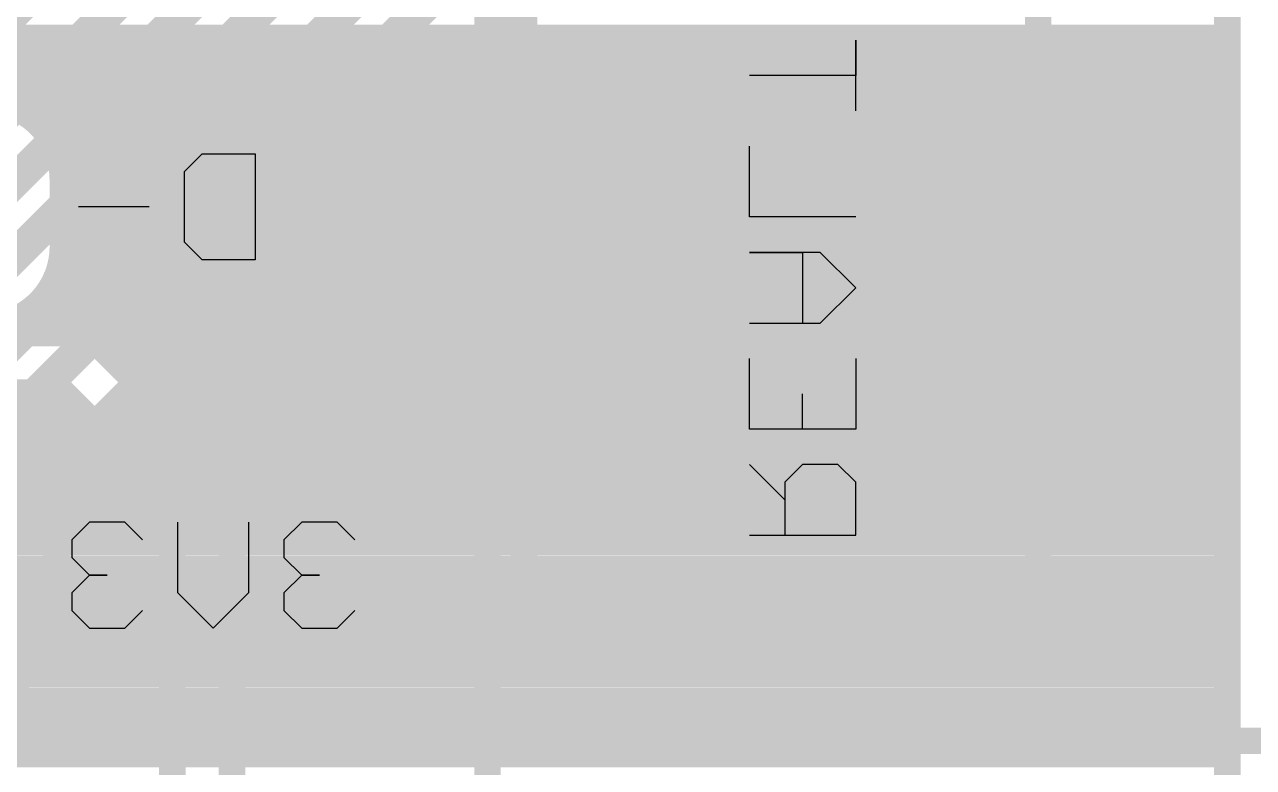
# Model space of a CAD drawing. Header units: millimetres. Extents: x 0.11 to 5.67, y 0.55 to 4.24.
# Drawn here: x 4.4227 to 4.7873, y 1.2155 to 1.436 of the extents above; entities that cross this region are included whole.
import ezdxf

# ---------------------------------------------------------------- set-up
doc = ezdxf.new("R2010")
doc.units = ezdxf.units.MM
doc.header["$MEASUREMENT"] = 0
for name, color, linetype in [('BottomLayer', 5, 'Continuous'), ('BottomOverlay', 54, 'Continuous'), ('TopLayer', 1, 'Continuous'), ('TopOverlay', 2, 'Continuous')]:
    doc.layers.add(name, color=color, linetype=linetype)

# ---------------------------------------------------------------- blocks, each defined once
blk = doc.blocks.new('CC8X11_5_L_9')
at = {"layer": 'TopOverlay', "const_width": 0.00787}
blk.add_lwpolyline([(-0.09055, 0.07874), (-0.09055, 0.5315)], dxfattribs=at)
blk = doc.blocks.new('RTL8188_MODULE_B_177')
at = {"layer": 'BottomOverlay'}
for p, q in [((0.37434, 0.37402), (0.36909, 0.36877)), ((0.38484, 0.37402), (0.37434, 0.37402)), ((0.39009, 0.36877), (0.38484, 0.37402)), ((0.40058, 0.36352), (0.41108, 0.37402)), ((0.41108, 0.37402), (0.42157, 0.36352)), ((0.43731, 0.37402), (0.43207, 0.36877)), ((0.44781, 0.37402), (0.43731, 0.37402)), ((0.45306, 0.36877), (0.44781, 0.37402)), ((0.39009, 0.36352), (0.39009, 0.36877)), ((0.45306, 0.36352), (0.45306, 0.36877)), ((0.38484, 0.35827), (0.39009, 0.36352)), ((0.40058, 0.34253), (0.40058, 0.36352)), ((0.42157, 0.36352), (0.42157, 0.34253)), ((0.44781, 0.35827), (0.45306, 0.36352)), ((0.38484, 0.35827), (0.37959, 0.35827)), ((0.37959, 0.35827), (0.38484, 0.35827)), ((0.39009, 0.35303), (0.38484, 0.35827)), ((0.44781, 0.35827), (0.44256, 0.35827)), ((0.44256, 0.35827), (0.44781, 0.35827)), ((0.45306, 0.35303), (0.44781, 0.35827)), ((0.39009, 0.34778), (0.39009, 0.35303)), ((0.45306, 0.34778), (0.45306, 0.35303)), ((0.25197, 0.34646), (0.22048, 0.34646)), ((0.22048, 0.34646), (0.22048, 0.33071)), ((0.24147, 0.33071), (0.24147, 0.34646)), ((0.36909, 0.34778), (0.37434, 0.34253)), ((0.38484, 0.34253), (0.39009, 0.34778)), ((0.43207, 0.34778), (0.43731, 0.34253)), ((0.44781, 0.34253), (0.45306, 0.34778)), ((0.37434, 0.34253), (0.38484, 0.34253)), ((0.43731, 0.34253), (0.44781, 0.34253)), ((0.24147, 0.33596), (0.25197, 0.32547)), ((0.22048, 0.33071), (0.22573, 0.32547)), ((0.23623, 0.32547), (0.24147, 0.33071)), ((0.22573, 0.32547), (0.23623, 0.32547)), ((0.22048, 0.29398), (0.22048, 0.31497)), ((0.22048, 0.31497), (0.25197, 0.31497)), ((0.23623, 0.31497), (0.23623, 0.30448)), ((0.25197, 0.31497), (0.25197, 0.29398)), ((0.23098, 0.28348), (0.22048, 0.27299)), ((0.25197, 0.28348), (0.23098, 0.28348)), ((0.23623, 0.26249), (0.23623, 0.28348)), ((0.22048, 0.27299), (0.23098, 0.26249)), ((0.23098, 0.26249), (0.25197, 0.26249)), ((0.25197, 0.26249), (0.23623, 0.26249)), ((0.39862, 0.23328), (0.39862, 0.26476)), ((0.39862, 0.26476), (0.41437, 0.26476)), ((0.41437, 0.26476), (0.41961, 0.25952)), ((0.41961, 0.25952), (0.41961, 0.23853)), ((0.22048, 0.252), (0.25197, 0.252)), ((0.25197, 0.252), (0.25197, 0.23101)), ((0.43011, 0.24902), (0.4511, 0.24902)), ((0.41961, 0.23853), (0.41437, 0.23328)), ((0.41437, 0.23328), (0.39862, 0.23328)), ((0.22048, 0.22051), (0.22048, 0.19952)), ((0.22048, 0.19952), (0.22048, 0.21002)), ((0.22048, 0.21002), (0.25197, 0.21002))]:
    blk.add_line(p, q, dxfattribs=at)
at = {"layer": 'BottomOverlay', "const_width": 0.00787}
for points in [[(0.50886, 0.40748), (0, 0.40748)], [(0.16634, 0.36319), (0.16634, 0.12205)], [(0.3189, 0.36319), (0.16634, 0.36319)], [(0.3189, 0.36319), (0.3189, 0.12205)]]:
    blk.add_lwpolyline(points, dxfattribs=at)
at = {"layer": 'BottomOverlay', "const_width": 0.00394}
for points in [[(0.16437, 0.36319, 1), (0.16831, 0.36319, 1)], [(0.16437, 0.36319, 1), (0.16831, 0.36319, 1)], [(0.31693, 0.36319, 1), (0.32087, 0.36319, 1)], [(0.31693, 0.36319, 1), (0.32087, 0.36319, 1)]]:
    blk.add_lwpolyline(points, format="xyb", close=True, dxfattribs=at)

msp = doc.modelspace()

# ---------------------------------------------------------------- linework, layer by layer
at = {"layer": 'BottomLayer', "const_width": 0.00787}
for points in [[(4.77953, 1.15453), (4.77953, 1.64961)], [(4.28531, 1.43208), (4.77953, 1.43208)], [(4.29318, 1.42421), (4.77953, 1.42421)], [(4.30106, 1.41633), (4.77953, 1.41633)], [(4.42487, 1.40846), (4.77953, 1.40846)], [(4.43143, 1.40059), (4.77953, 1.40059)], [(4.43387, 1.39271), (4.77953, 1.39271)], [(4.43406, 1.37008), (4.43406, 1.38976)], [(4.43406, 1.38484), (4.77953, 1.38484)], [(4.43406, 1.37696), (4.77953, 1.37696)], [(4.43403, 1.36909), (4.77953, 1.36909)], [(4.43233, 1.36122), (4.77953, 1.36122)], [(4.4271, 1.35334), (4.77953, 1.35334)], [(4.02902, 1.34547), (4.77953, 1.34547)], [(4.30413, 1.34449), (4.43405, 1.34449)], [(4.44658, 1.3393), (4.47906, 1.30682)], [(4.44829, 1.33759), (4.77953, 1.33759)], [(4.30413, 1.32677), (4.43405, 1.32677)], [(4.43405, 1.32677), (4.46654, 1.29429)], [(4.45616, 1.32972), (4.77953, 1.32972)], [(4.29921, 1.32185), (4.43898, 1.32185)], [(4.46404, 1.32185), (4.77953, 1.32185)], [(4.29133, 1.31397), (4.44685, 1.31397)], [(4.47191, 1.31397), (4.77953, 1.31397)], [(4.28543, 1.3061), (4.45473, 1.3061)], [(4.47974, 1.3061), (4.77953, 1.3061)], [(4.42289, 1.29822), (4.4626, 1.29822)], [(4.48381, 1.29822), (4.77953, 1.29822)], [(4.46654, 1.1998), (4.46654, 1.29429)], [(4.48425, 1.1998), (4.48425, 1.29429)], [(4.42972, 1.29035), (4.46654, 1.29035)], [(4.48425, 1.29035), (4.77953, 1.29035)], [(4.432, 1.28248), (4.46654, 1.28248)], [(4.43209, 1.26083), (4.43209, 1.28051)], [(4.48425, 1.28248), (4.77953, 1.28248)], [(4.43209, 1.2746), (4.46654, 1.2746)], [(4.48425, 1.2746), (4.77953, 1.2746)], [(4.38091, 1.27067), (4.42815, 1.27067)], [(4.43209, 1.26673), (4.46654, 1.26673)], [(4.48425, 1.26673), (4.77953, 1.26673)], [(4.432, 1.25885), (4.46654, 1.25885)], [(4.48425, 1.25885), (4.77953, 1.25885)], [(4.42972, 1.25098), (4.46654, 1.25098)], [(4.48425, 1.25098), (4.77953, 1.25098)], [(4.42288, 1.24311), (4.46654, 1.24311)], [(4.48425, 1.24311), (4.77953, 1.24311)], [(4.30807, 1.23523), (4.46654, 1.23523)], [(4.48425, 1.23523), (4.77953, 1.23523)], [(4.31595, 1.22736), (4.46654, 1.22736)], [(4.48425, 1.22736), (4.77953, 1.22736)], [(4.32382, 1.21948), (4.46654, 1.21948)], [(4.48425, 1.21948), (4.77953, 1.21948)]]:
    msp.add_lwpolyline(points, dxfattribs=at)
at = {"layer": 'BottomLayer', "const_width": 0.00394}
for points in [[(4.77756, 1.43208, 1), (4.7815, 1.43208, 1)], [(4.77756, 1.42421, 1), (4.7815, 1.42421, 1)], [(4.77756, 1.41633, 1), (4.7815, 1.41633, 1)], [(4.4229, 1.40846, 1), (4.42684, 1.40846, 1)], [(4.77756, 1.40846, 1), (4.7815, 1.40846, 1)], [(4.42946, 1.40059, 1), (4.4334, 1.40059, 1)], [(4.77756, 1.40059, 1), (4.7815, 1.40059, 1)], [(4.4319, 1.39271, 1), (4.43584, 1.39271, 1)], [(4.77756, 1.39271, 1), (4.7815, 1.39271, 1)], [(4.43209, 1.38976, 1), (4.43602, 1.38976, 1)], [(4.43209, 1.38976, 1), (4.43602, 1.38976, 1)], [(4.43209, 1.38484, 1), (4.43602, 1.38484, 1)], [(4.77756, 1.38484, 1), (4.7815, 1.38484, 1)], [(4.43209, 1.37696, 1), (4.43602, 1.37696, 1)], [(4.77756, 1.37696, 1), (4.7815, 1.37696, 1)], [(4.43207, 1.36909, 1), (4.436, 1.36909, 1)], [(4.43209, 1.37008, 1), (4.43602, 1.37008, 1)], [(4.43209, 1.37008, 1), (4.43602, 1.37008, 1)], [(4.77756, 1.36909, 1), (4.7815, 1.36909, 1)], [(4.43036, 1.36122, 1), (4.4343, 1.36122, 1)], [(4.77756, 1.36122, 1), (4.7815, 1.36122, 1)], [(4.42513, 1.35334, 1), (4.42907, 1.35334, 1)], [(4.77756, 1.35334, 1), (4.7815, 1.35334, 1)], [(4.77756, 1.34547, 1), (4.7815, 1.34547, 1)], [(4.43209, 1.34449, 1), (4.43602, 1.34449, 1)], [(4.43209, 1.34449, 1), (4.43602, 1.34449, 1)], [(4.43209, 1.34449, 1), (4.43602, 1.34449, 1)], [(4.44461, 1.3393, 1), (4.44855, 1.3393, 1)], [(4.44461, 1.3393, 1), (4.44855, 1.3393, 1)], [(4.44461, 1.3393, 1), (4.44855, 1.3393, 1)], [(4.44632, 1.33759, 1), (4.45026, 1.33759, 1)], [(4.77756, 1.33759, 1), (4.7815, 1.33759, 1)], [(4.43209, 1.32677, 1), (4.43602, 1.32677, 1)], [(4.43209, 1.32677, 1), (4.43602, 1.32677, 1)], [(4.45419, 1.32972, 1), (4.45813, 1.32972, 1)], [(4.77756, 1.32972, 1), (4.7815, 1.32972, 1)], [(4.43701, 1.32185, 1), (4.44095, 1.32185, 1)], [(4.46207, 1.32185, 1), (4.466, 1.32185, 1)], [(4.77756, 1.32185, 1), (4.7815, 1.32185, 1)], [(4.44489, 1.31397, 1), (4.44882, 1.31397, 1)], [(4.46994, 1.31397, 1), (4.47388, 1.31397, 1)], [(4.77756, 1.31397, 1), (4.7815, 1.31397, 1)], [(4.45276, 1.3061, 1), (4.4567, 1.3061, 1)], [(4.47709, 1.30682, 1), (4.48103, 1.30682, 1)], [(4.47709, 1.30682, 1), (4.48103, 1.30682, 1)], [(4.47709, 1.30682, 1), (4.48103, 1.30682, 1)], [(4.47778, 1.3061, 1), (4.48171, 1.3061, 1)], [(4.77756, 1.3061, 1), (4.7815, 1.3061, 1)], [(4.42092, 1.29822, 1), (4.42486, 1.29822, 1)], [(4.46063, 1.29822, 1), (4.46457, 1.29822, 1)], [(4.48184, 1.29822, 1), (4.48578, 1.29822, 1)], [(4.77756, 1.29822, 1), (4.7815, 1.29822, 1)], [(4.46457, 1.29429, 1), (4.4685, 1.29429, 1)], [(4.46457, 1.29429, 1), (4.4685, 1.29429, 1)], [(4.48228, 1.29429, 1), (4.48622, 1.29429, 1)], [(4.48228, 1.29429, 1), (4.48622, 1.29429, 1)], [(4.48228, 1.29429, 1), (4.48622, 1.29429, 1)], [(4.42775, 1.29035, 1), (4.43169, 1.29035, 1)], [(4.46457, 1.29035, 1), (4.4685, 1.29035, 1)], [(4.48228, 1.29035, 1), (4.48622, 1.29035, 1)], [(4.77756, 1.29035, 1), (4.7815, 1.29035, 1)], [(4.43003, 1.28248, 1), (4.43397, 1.28248, 1)], [(4.43012, 1.28051, 1), (4.43406, 1.28051, 1)], [(4.43012, 1.28051, 1), (4.43406, 1.28051, 1)], [(4.46457, 1.28248, 1), (4.4685, 1.28248, 1)], [(4.48228, 1.28248, 1), (4.48622, 1.28248, 1)], [(4.77756, 1.28248, 1), (4.7815, 1.28248, 1)], [(4.43012, 1.2746, 1), (4.43406, 1.2746, 1)], [(4.46457, 1.2746, 1), (4.4685, 1.2746, 1)], [(4.48228, 1.2746, 1), (4.48622, 1.2746, 1)], [(4.77756, 1.2746, 1), (4.7815, 1.2746, 1)], [(4.42618, 1.27067, 1), (4.43012, 1.27067, 1)], [(4.43012, 1.26673, 1), (4.43406, 1.26673, 1)], [(4.46457, 1.26673, 1), (4.4685, 1.26673, 1)], [(4.48228, 1.26673, 1), (4.48622, 1.26673, 1)], [(4.77756, 1.26673, 1), (4.7815, 1.26673, 1)], [(4.43003, 1.25885, 1), (4.43397, 1.25885, 1)], [(4.43012, 1.26083, 1), (4.43406, 1.26083, 1)], [(4.43012, 1.26083, 1), (4.43406, 1.26083, 1)], [(4.46457, 1.25885, 1), (4.4685, 1.25885, 1)], [(4.48228, 1.25885, 1), (4.48622, 1.25885, 1)], [(4.77756, 1.25885, 1), (4.7815, 1.25885, 1)], [(4.42775, 1.25098, 1), (4.43169, 1.25098, 1)], [(4.46457, 1.25098, 1), (4.4685, 1.25098, 1)], [(4.48228, 1.25098, 1), (4.48622, 1.25098, 1)], [(4.77756, 1.25098, 1), (4.7815, 1.25098, 1)], [(4.42091, 1.24311, 1), (4.42485, 1.24311, 1)], [(4.46457, 1.24311, 1), (4.4685, 1.24311, 1)], [(4.48228, 1.24311, 1), (4.48622, 1.24311, 1)], [(4.77756, 1.24311, 1), (4.7815, 1.24311, 1)], [(4.46457, 1.23523, 1), (4.4685, 1.23523, 1)], [(4.48228, 1.23523, 1), (4.48622, 1.23523, 1)], [(4.77756, 1.23523, 1), (4.7815, 1.23523, 1)], [(4.46457, 1.22736, 1), (4.4685, 1.22736, 1)], [(4.48228, 1.22736, 1), (4.48622, 1.22736, 1)], [(4.77756, 1.22736, 1), (4.7815, 1.22736, 1)], [(4.46457, 1.21948, 1), (4.4685, 1.21948, 1)], [(4.48228, 1.21948, 1), (4.48622, 1.21948, 1)], [(4.77756, 1.21948, 1), (4.7815, 1.21948, 1)]]:
    msp.add_lwpolyline(points, format="xyb", close=True, dxfattribs=at)
at = {"layer": 'BottomLayer', "const_width": 0.00787}
for points in [[(4.41043, 1.41339, -0.414214), (4.43406, 1.38976)], [(4.43406, 1.37008, -0.414214), (4.41043, 1.34646)], [(4.43405, 1.34449, -0.198912), (4.44658, 1.3393)], [(4.43405, 1.34449, -0.198912), (4.44658, 1.3393)], [(4.47906, 1.30682, -0.198912), (4.48425, 1.29429)], [(4.47906, 1.30682, -0.198912), (4.48425, 1.29429)], [(4.41043, 1.30217, -0.414214), (4.43209, 1.28051)], [(4.43209, 1.26083, -0.414214), (4.41043, 1.23917)]]:
    msp.add_lwpolyline(points, format="xyb", dxfattribs=at)
at = {"layer": 'TopLayer'}
for points, const_width in [([(4.16569, 1.06594), (4.85236, 1.75262)], 0.00984), ([(4.15183, 1.09941), (4.79921, 1.7468)], 0.00984), ([(4.15916, 1.08169), (4.82382, 1.74635)], 0.00984), ([(4.1453, 1.11516), (4.77264, 1.74249)], 0.00984), ([(4.13103, 1.14961), (4.72244, 1.74101)], 0.00787), ([(4.13878, 1.13091), (4.74114, 1.73327)], 0.00984), ([(4.30431, 1.17812), (4.78004, 1.65386)], 0.00787), ([(4.77953, 1.15453), (4.77953, 1.64961)], 0.00787), ([(4.55827, 1.43208), (4.77953, 1.43208)], 0.00787), ([(4.5504, 1.42421), (4.77953, 1.42421)], 0.00787), ([(4.54252, 1.41633), (4.77953, 1.41633)], 0.00787), ([(4.53465, 1.40846), (4.77953, 1.40846)], 0.00787), ([(4.52677, 1.40059), (4.77953, 1.40059)], 0.00787), ([(4.5189, 1.39271), (4.77953, 1.39271)], 0.00787), ([(4.51103, 1.38484), (4.77953, 1.38484)], 0.00787), ([(4.50315, 1.37696), (4.77953, 1.37696)], 0.00787), ([(4.49528, 1.36909), (4.77953, 1.36909)], 0.00787), ([(4.4874, 1.36122), (4.77953, 1.36122)], 0.00787), ([(4.47953, 1.35334), (4.77953, 1.35334)], 0.00787), ([(4.47166, 1.34547), (4.77953, 1.34547)], 0.00787), ([(4.46378, 1.33759), (4.77953, 1.33759)], 0.00787), ([(4.45591, 1.32972), (4.77953, 1.32972)], 0.00787), ([(4.44803, 1.32185), (4.77953, 1.32185)], 0.00787), ([(4.44016, 1.31397), (4.77953, 1.31397)], 0.00787), ([(4.43229, 1.3061), (4.77953, 1.3061)], 0.00787), ([(4.42441, 1.29822), (4.77953, 1.29822)], 0.00787), ([(4.41654, 1.29035), (4.77953, 1.29035)], 0.00787), ([(4.40866, 1.28248), (4.77953, 1.28248)], 0.00787), ([(4.40079, 1.2746), (4.77953, 1.2746)], 0.00787), ([(4.39292, 1.26673), (4.77953, 1.26673)], 0.00787), ([(4.38504, 1.25885), (4.77953, 1.25885)], 0.00787), ([(4.37717, 1.25098), (4.77953, 1.25098)], 0.00787), ([(4.36929, 1.24311), (4.77953, 1.24311)], 0.00787), ([(4.36142, 1.23523), (4.77953, 1.23523)], 0.00787), ([(4.35355, 1.22736), (4.77953, 1.22736)], 0.00787), ([(4.34567, 1.21948), (4.77953, 1.21948)], 0.00787)]:
    msp.add_lwpolyline(points, dxfattribs=dict(at, const_width=const_width))
at = {"layer": 'TopLayer', "const_width": 0.00394}
for points in [[(4.5563, 1.43208, 1), (4.56024, 1.43208, 1)], [(4.77756, 1.43208, 1), (4.7815, 1.43208, 1)], [(4.54843, 1.42421, 1), (4.55237, 1.42421, 1)], [(4.77756, 1.42421, 1), (4.7815, 1.42421, 1)], [(4.54055, 1.41633, 1), (4.54449, 1.41633, 1)], [(4.77756, 1.41633, 1), (4.7815, 1.41633, 1)], [(4.53268, 1.40846, 1), (4.53662, 1.40846, 1)], [(4.77756, 1.40846, 1), (4.7815, 1.40846, 1)], [(4.52481, 1.40059, 1), (4.52874, 1.40059, 1)], [(4.77756, 1.40059, 1), (4.7815, 1.40059, 1)], [(4.51693, 1.39271, 1), (4.52087, 1.39271, 1)], [(4.77756, 1.39271, 1), (4.7815, 1.39271, 1)], [(4.50906, 1.38484, 1), (4.513, 1.38484, 1)], [(4.77756, 1.38484, 1), (4.7815, 1.38484, 1)], [(4.50118, 1.37696, 1), (4.50512, 1.37696, 1)], [(4.77756, 1.37696, 1), (4.7815, 1.37696, 1)], [(4.49331, 1.36909, 1), (4.49725, 1.36909, 1)], [(4.77756, 1.36909, 1), (4.7815, 1.36909, 1)], [(4.48544, 1.36122, 1), (4.48937, 1.36122, 1)], [(4.77756, 1.36122, 1), (4.7815, 1.36122, 1)], [(4.47756, 1.35334, 1), (4.4815, 1.35334, 1)], [(4.77756, 1.35334, 1), (4.7815, 1.35334, 1)], [(4.46969, 1.34547, 1), (4.47363, 1.34547, 1)], [(4.77756, 1.34547, 1), (4.7815, 1.34547, 1)], [(4.46181, 1.33759, 1), (4.46575, 1.33759, 1)], [(4.77756, 1.33759, 1), (4.7815, 1.33759, 1)], [(4.45394, 1.32972, 1), (4.45788, 1.32972, 1)], [(4.77756, 1.32972, 1), (4.7815, 1.32972, 1)], [(4.44607, 1.32185, 1), (4.45, 1.32185, 1)], [(4.77756, 1.32185, 1), (4.7815, 1.32185, 1)], [(4.43819, 1.31397, 1), (4.44213, 1.31397, 1)], [(4.77756, 1.31397, 1), (4.7815, 1.31397, 1)], [(4.43032, 1.3061, 1), (4.43426, 1.3061, 1)], [(4.77756, 1.3061, 1), (4.7815, 1.3061, 1)], [(4.42244, 1.29822, 1), (4.42638, 1.29822, 1)], [(4.77756, 1.29822, 1), (4.7815, 1.29822, 1)], [(4.77756, 1.29035, 1), (4.7815, 1.29035, 1)], [(4.77756, 1.28248, 1), (4.7815, 1.28248, 1)], [(4.77756, 1.2746, 1), (4.7815, 1.2746, 1)], [(4.77756, 1.26673, 1), (4.7815, 1.26673, 1)], [(4.77756, 1.25885, 1), (4.7815, 1.25885, 1)], [(4.77756, 1.25098, 1), (4.7815, 1.25098, 1)], [(4.77756, 1.24311, 1), (4.7815, 1.24311, 1)], [(4.77756, 1.23523, 1), (4.7815, 1.23523, 1)], [(4.77756, 1.22736, 1), (4.7815, 1.22736, 1)], [(4.77756, 1.21948, 1), (4.7815, 1.21948, 1)]]:
    msp.add_lwpolyline(points, format="xyb", close=True, dxfattribs=at)

# ---------------------------------------------------------------- block references
at = {"rotation": 180}
msp.add_blockref('RTL8188_MODULE_B_177', (4.88976, 1.63091), dxfattribs=at)
msp.add_blockref('CC8X11_5_L_9', (4.65059, 1.07579))

doc.saveas('drawing.dxf')
